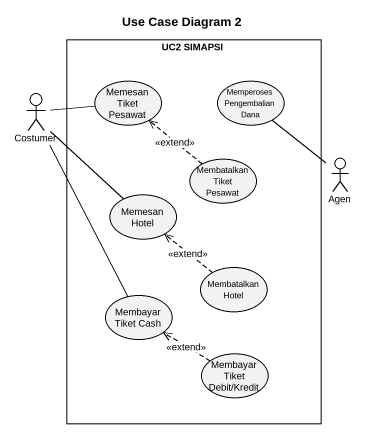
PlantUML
@startuml
title Use Case Diagram 2
rectangle "UC2 SIMAPSI" as UC2_SIMAPSI {
  usecase "Memesan Tiket Pesawat" as Memesan_Tiket_Pesawat
  usecase "Memperoses Pengembalian Dana" as Memperoses_Pengembalian_Dana
  usecase "Membatalkan Tiket Pesawat" as Membatalkan_Tiket_Pesawat
  usecase "Memesan Hotel" as Memesan_Hotel
  usecase "Membatalkan Hotel" as Membatalkan_Hotel
  usecase "Membayar Tiket Cash" as Membayar_Tiket_Cash
  usecase "Membayar Tiket Debit/Kredit" as Membayar_Tiket_Debit_Kredit
}
actor Costumer
actor Agen
Costumer -right- Memesan_Tiket_Pesawat
Costumer -- Memesan_Hotel
Costumer -- Membayar_Tiket_Cash
Membatalkan_Tiket_Pesawat .up.> Memesan_Tiket_Pesawat : <<extend>>
Agen -up- Memperoses_Pengembalian_Dana
Membatalkan_Hotel .up.> Memesan_Hotel : <<extend>>
Membayar_Tiket_Debit_Kredit .up.> Membayar_Tiket_Cash : <<extend>>
@enduml
